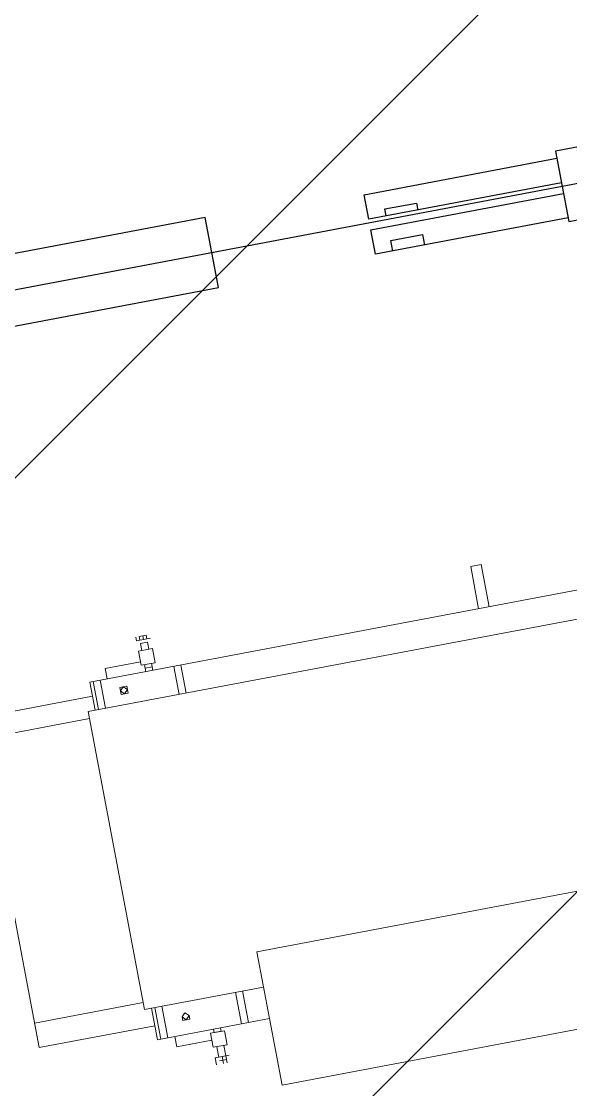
# Model space of a CAD drawing. Extents: x 407440 to 411585, y 6041728 to 6045069.
# Drawn here: x 408217.95 to 408226.79, y 6044218.58 to 6044235.78 of the extents above; entities that cross this region are included whole.
import ezdxf

# ---------------------------------------------------------------- set-up
doc = ezdxf.new("R2010")
doc.units = 0
doc.header["$LTSCALE"] = 5
doc.linetypes.add('foc-TIELINE', pattern=[1.875, 1.25, -0.625])
doc.layers.add('P-PROPOSED-EXISTING-H', color=59, linetype='Continuous')
doc.layers.add('T-TIE', color=201, linetype='foc-TIELINE')

# ---------------------------------------------------------------- blocks, each defined once
blk = doc.blocks.new('P-RIG-877')
at = {"layer": 'T-TIE', "linetype": 'ByBlock', "lineweight": 25}
for points in [[(-1.217, -18.8628), (-1.217, -19.081), (-1.1481, -19.1499), (-1.1481, -19.4254), (-0.5396, -19.4254), (-0.5396, -24.2129), (-0.4248, -24.2129), (-0.31, -24.2129), (-0.31, -19.4254), (0.287, -19.4254), (0.287, -19.1499), (0.3674, -19.081), (0.3674, -18.8628), (2.4339, -18.8628), (2.4339, -19.081), (2.5143, -19.1499), (2.4454, -19.0695), (2.4454, -18.8514), (0.3559, -18.8514), (0.3559, -19.0695), (0.3215, -19.1039)], [(0.287, -19.2302), (0.287, -19.3106), (-0.4248, -19.3106), (-0.4248, -33.0186), (1.5499, -33.0186)], [(-1.1481, -19.3106), (-0.4248, -19.3106), (-0.4248, -33.0186), (-4.0871, -33.0186), (-4.0871, -28.7477)], [(-0.4363, -24.2129), (-0.4363, -24.8443), (-0.5166, -24.8443), (-0.5166, -24.2129)], [(-0.3215, -24.2129), (-0.3215, -24.8443), (-0.4018, -24.8443), (-0.4018, -24.2129)], [(-0.4363, -24.7869), (-0.4592, -24.7869), (-0.4592, -24.6836), (-0.4363, -24.6836)], [(-0.3215, -24.7869), (-0.3559, -24.7869), (-0.3559, -24.6836), (-0.3215, -24.6836)], [(0.9644, -33.0186), (0.9644, -32.8923), (-0.31, -32.8923), (-0.31, -27.6112), (0.9299, -27.6112), (0.9299, -27.4963), (-0.31, -27.4963), (-0.31, -25.3609), (-0.4248, -25.3609), (-0.5396, -25.3609), (-0.5396, -27.4963), (-1.8484, -27.4963), (-1.8484, -27.6112), (-0.5396, -27.6112), (-0.5396, -29.7351), (-3.9723, -29.7351), (-3.9723, -28.7937), (-4.0871, -28.7937), (-4.3971, -27.9556), (-4.4086, -27.9556)]]:
    blk.add_lwpolyline(points, dxfattribs=at)
at = {"layer": 'T-TIE', "linetype": 'ByBlock', "lineweight": 5}
for points in [[(1.9288, -24.5573), (1.9288, -23.8684), (0.9529, -23.8684), (0.9529, -26.0268), (1.9288, -26.0268), (1.9288, -25.6365)], [(0.9529, -24.1669), (0.8611, -24.1669), (0.8611, -26.0039), (0.9529, -26.0039)], [(0.8611, -24.7295), (0.7233, -24.7295), (0.7233, -24.6951), (0.8611, -24.6951)], [(2.0321, -25.6365), (2.0321, -26.0039), (1.9288, -26.0039)], [(0.9529, -25.7054), (0.8611, -25.7054)], [(2.0321, -25.7054), (1.9288, -25.7054)], [(0.9529, -25.7283), (0.8611, -25.7283)], [(2.0321, -25.7283), (1.9288, -25.7283)], [(0.7462, -25.8087), (0.7577, -25.8087), (0.7577, -25.7857)], [(2.1239, -25.7857), (2.1239, -25.8087), (2.1239, -25.8316), (2.1469, -25.8316)], [(0.7577, -25.7972), (0.7462, -25.7972), (0.7462, -25.8202), (0.7577, -25.8202)], [(0.7462, -25.8316), (0.7577, -25.8316), (0.7577, -25.8087)], [(0.7922, -25.8202), (0.7692, -25.8202), (0.7692, -25.7972), (0.7922, -25.7972)], [(0.8381, -25.7972), (0.8496, -25.7972), (0.8496, -25.8202), (0.8381, -25.8202)], [(0.8611, -25.8202), (0.8496, -25.8202), (0.8496, -25.7972), (0.8611, -25.7972)], [(2.0436, -25.7972), (2.0321, -25.7972)], [(2.1239, -25.7972), (2.0895, -25.7972)], [(2.1239, -25.8202), (2.0895, -25.8202)], [(2.1125, -25.8202), (2.1239, -25.8202), (2.1239, -25.7972), (2.1469, -25.7972)], [(2.1469, -25.8087), (2.1239, -25.8087)], [(2.1354, -25.8202), (2.1354, -25.7972)], [(0.8611, -25.9465), (0.8266, -25.9465), (0.8266, -25.8316)], [(2.0665, -25.8316), (2.0665, -25.9465), (2.0321, -25.9465)], [(0.9529, -25.9694), (0.8611, -25.9694)], [(0.9529, -25.9924), (0.8611, -25.9924)], [(2.0321, -25.9694), (1.9288, -25.9694)], [(2.0321, -25.9924), (1.9288, -25.9924)], [(1.9862, -26.0039), (1.9862, -26.3827), (0.907, -26.3827), (0.907, -26.0039)], [(0.9759, -26.0268), (0.9759, -26.3827)], [(1.9058, -26.0268), (1.9058, -26.3827)]]:
    blk.add_lwpolyline(points, dxfattribs=at)
at = {"layer": 'T-TIE', "linetype": 'ByBlock', "lineweight": 18}
blk.add_lwpolyline([(2.2502, -24.5573), (1.814, -24.5573), (1.814, -25.6365), (2.2502, -25.6365)], close=True, dxfattribs=at)
at = {"layer": 'T-TIE', "linetype": 'ByBlock', "lineweight": 5}
for points in [[(0.7922, -25.7857), (0.7922, -25.8316), (0.8381, -25.8316), (0.8381, -25.7857)], [(2.0436, -25.7857), (2.0436, -25.8316), (2.0895, -25.8316), (2.0895, -25.7857)], [(2.0321, -25.8202), (2.0436, -25.8202), (2.0436, -25.7972), (2.0321, -25.7972)], [(0.8955, -25.912), (0.9185, -25.912), (0.9185, -25.9005), (0.9185, -25.889), (0.8955, -25.889), (0.8955, -25.9005)], [(0.907, -25.889), (0.8955, -25.9005), (0.907, -25.912), (0.9185, -25.9005)], [(0.907, -25.889), (0.8955, -25.9005), (0.907, -25.912), (0.9185, -25.9005)], [(1.9632, -25.9005), (1.9747, -25.889), (1.9862, -25.889), (1.9862, -25.9005), (1.9862, -25.912), (1.9747, -25.912)], [(1.9747, -25.889), (1.9632, -25.9005), (1.9747, -25.912), (1.9862, -25.9005)], [(1.9747, -25.889), (1.9632, -25.9005), (1.9747, -25.912), (1.9862, -25.9005)]]:
    blk.add_lwpolyline(points, close=True, dxfattribs=at)

msp = doc.modelspace()

# ---------------------------------------------------------------- hatches: boundary and pattern name
at = {"layer": 'P-PROPOSED-EXISTING-H'}
h = msp.add_hatch(dxfattribs=at)
h.set_pattern_fill('ANSI31', color=256, scale=3.498392, style=0)
h.set_pattern_definition([(45, (-2243.128, 2713.837), (-7.854113246, 7.854113246), [])])
edge = h.paths.add_edge_path()
edge.add_line((408709.29, 6043818.222), (408241.305, 6043729.713))
edge.add_line((408241.305, 6043729.713), (407794.436, 6043645.198))
edge.add_line((407794.436, 6043645.198), (407673.83, 6044282.895))
edge.add_line((407673.83, 6044282.895), (408123.669, 6044351.83))
edge.add_line((408123.669, 6044351.83), (408654.575, 6044433.189))
edge.add_line((408654.575, 6044433.189), (409028.997, 6044539.866))
edge.add_line((409028.997, 6044539.866), (409149.726, 6043901.52))
edge.add_line((409149.726, 6043901.52), (408898.792, 6043854.062))
edge.add_arc((408782.127, 6043952.01), 152.33, 241.43508, 319.98432, ccw=False)

# ---------------------------------------------------------------- block references
at = {"layer": 'T-TIE', "linetype": 'ByBlock', "xscale": 4.999999999955019, "yscale": 4.999999999955019, "zscale": 4.999999999955019, "rotation": 280.7096999997605}
msp.add_blockref('P-RIG-877', (408346.005, 6044253.532), dxfattribs=at)

doc.saveas('drawing.dxf')
